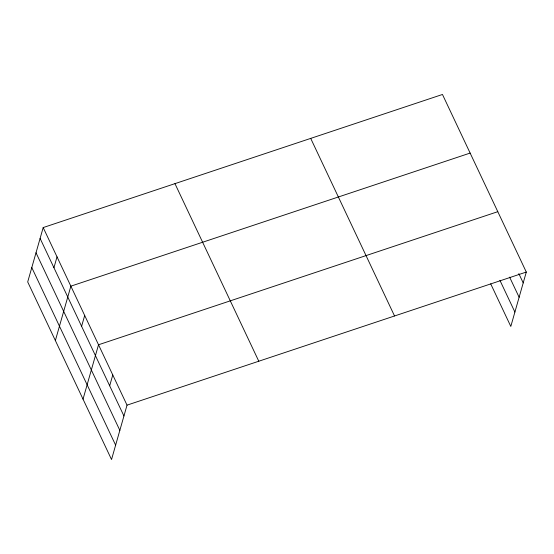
<?xml version="1.0" encoding="UTF-8"?>
<svg xmlns="http://www.w3.org/2000/svg" width="554" height="554" viewBox="0 0 554 554"><rect width="100%" height="100%" fill="white"/><g stroke="black" fill="none" stroke-linecap="round" stroke-linejoin="round"><path stroke-width="0.83" d="M43.191 227.562L27.7 281.944L111.534 459.529L127.025 405.147L43.191 227.562L442.466 94.471L526.3 272.056L510.809 326.438L490.712 283.863M53.939 267.707L57.027 256.862M55.365 340.551L70.857 286.162L470.131 153.07M81.604 326.306L84.693 315.468M83.031 399.15L98.522 344.768L497.797 211.676M109.685 385.799L112.774 374.954M127.025 405.147L526.3 272.056M518.828 273.607L523.211 282.9M509.618 277.139L519.119 297.263M499.916 280.331L514.901 312.068M310.704 138.389L394.538 315.974M174.953 183.637L258.787 361.222M40.103 238.407L123.937 415.992M36.01 252.776L119.844 430.361M31.793 267.575L115.627 445.16"/></g></svg>
